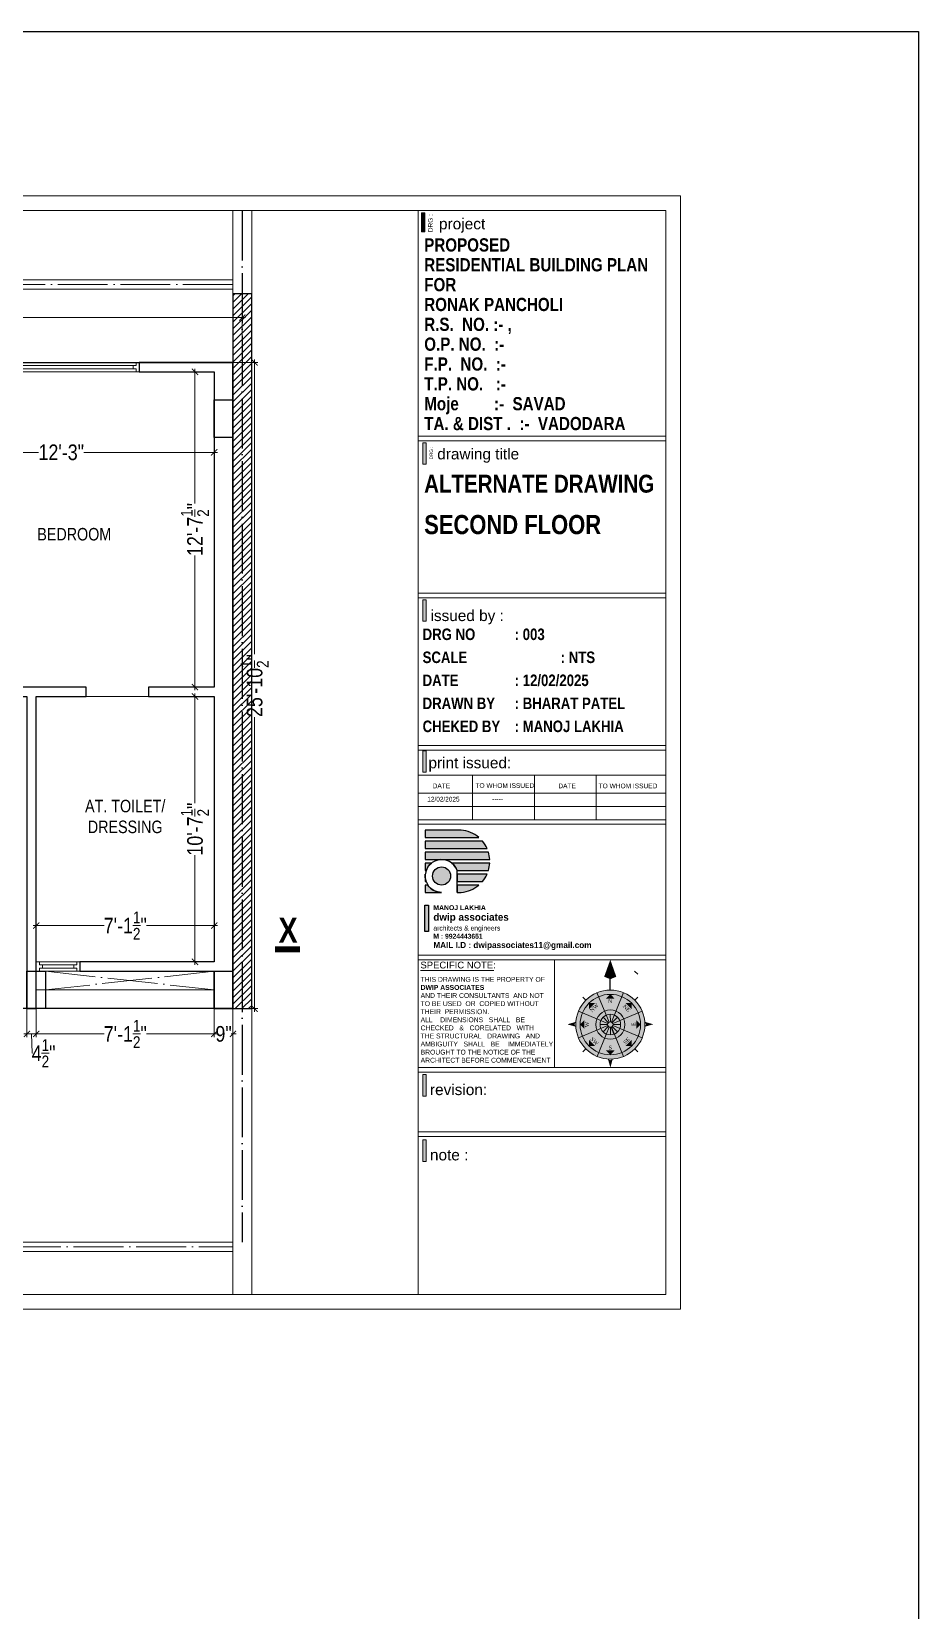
# Model space of a CAD drawing. Header units: millimetres. Extents: x 56222 to 120458, y -162468 to -121287.
# Drawn here: x 120032 to 120458, y -161524 to -160766 of the extents above; entities that cross this region are included whole.
import ezdxf
from ezdxf.enums import TextEntityAlignment as Align

# ---------------------------------------------------------------- set-up
doc = ezdxf.new("R2010")
doc.units = ezdxf.units.MM
doc.header["$MEASUREMENT"] = 0
doc.header["$PDMODE"] = 35
doc.linetypes.add('ACAD_ISO04W100', pattern=[30, 24, -3, 0, -3])
doc.layers.get('Defpoints').update_dxf_attribs({"color": 220})
for name, color, linetype, lineweight in [('COLUMN', 1, 'Continuous', 30), ('GROUND FLOOR', 7, 'Continuous', 9), ('GROUND FLOOR  ( HATCH )', 251, 'Continuous', 9), ('GROUND FLOOR ( DW_RAIL )', 7, 'Continuous', 9), ('plot boundary', 26, 'Continuous', 30), ('SECOND FLOOR', 7, 'Continuous', 9), ('SECOND FLOOR  ( PLINE )', 251, 'Continuous', 30), ('SECOND FLOOR ( DIM )', 7, 'Continuous', 9), ('SECOND FLOOR ( DW_RAIL )', 7, 'Continuous', 9), ('SECOND FLOOR ( PLine )', 7, 'Continuous', 30), ('SECOND FLOOR ( TEXT )', 7, 'Continuous', 9), ('SECTION', 7, 'Continuous', 9), ('STAIRCASE', 45, 'Continuous', 25), ('X_PLOT', 1, 'Continuous', 9), ('X_SHEET', 7, 'Continuous', 9)]:
    doc.layers.add(name, color=color, linetype=linetype, lineweight=lineweight)
doc.styles.add("AR_0'-0", font='arial.ttf')
doc.styles.add('AR_6', font='arial.ttf', dxfattribs={"height": 6})
doc.styles.add("Cn_BT_0'-0", font='swissc.ttf')
doc.styles.add('Cn_BT_7½', font='swissc.ttf', dxfattribs={"height": 7.5})
doc.styles.add('DUTCH801', font='dutcheb.ttf', dxfattribs={"height": 6.5})
doc.styles.add('KATHA', font='swissc.ttf')
doc.styles.get("Standard").update_dxf_attribs({"font": 'arial.ttf', "height": 6})
doc.dimstyles.new('Cn_BT_7½', dxfattribs={"dimtxt": 9, "dimasz": 3, "dimexe": 1.5, "dimexo": 0, "dimgap": 0.09, "dimtad": 0, "dimdec": 3, "dimzin": 3, "dimdsep": 46, "dimlunit": 4, "dimtxsty": 'Cn_BT_7½', "dimblk": 'ARCHTICK', "dimcen": 0.09, "dimdle": 1.5, "dimclrd": 251, "dimclre": 251, "dimclrt": 14, "dimadec": 0, "dimazin": 0, "dimtfac": 0.75, "dimtdec": 3, "dimtofl": 0, "dimtmove": 0, "dimatfit": 3, "dimfxl": 0, "dimtolj": 1, "dimtzin": 0, "dimlwd": 15, "dimlwe": 15, "dimarcsym": 0})

# ---------------------------------------------------------------- blocks, each defined once
blk = doc.blocks.new('_ArchTick')
at = {"color": 0, "linetype": 'ByBlock', "const_width": 0.15}
blk.add_lwpolyline([(-0.5, -0.5), (0.5, 0.5)], dxfattribs=at)
blk = doc.blocks.new('*D497')
at = {"layer": 'Defpoints', "color": 0, "transparency": 16777216}
for p in [(120119.99, -161195.36), (120034.49, -161203.41), (120119.99, -161203.41)]:
    blk.add_point(p, dxfattribs=at)
at = {"layer": 'SECOND FLOOR ( DIM )', "color": 251, "lineweight": 15, "transparency": 16777216}
for p, q in [((120032.99, -161195.36), (120067.04, -161195.36)), ((120034.49, -161203.41), (120034.49, -161193.86)), ((120121.49, -161195.36), (120087.44, -161195.36)), ((120119.99, -161203.41), (120119.99, -161193.86))]:
    blk.add_line(p, q, dxfattribs=at)
at = {"layer": 'SECOND FLOOR ( DIM )', "color": 251, "lineweight": 15, "transparency": 16777216, "xscale": 3, "yscale": 3, "zscale": 3, "rotation": 180}
blk.add_blockref('_ArchTick', (120034.49, -161195.36), dxfattribs=at)
at = {"layer": 'SECOND FLOOR ( DIM )', "color": 251, "lineweight": 15, "transparency": 16777216, "xscale": 3, "yscale": 3, "zscale": 3}
blk.add_blockref('_ArchTick', (120119.99, -161195.36), dxfattribs=at)
at = {"layer": 'SECOND FLOOR ( DIM )', "color": 14, "transparency": 16777216, "insert": (120077.24, -161195.36), "char_height": 7.5, "attachment_point": 5, "style": 'Cn_BT_7½'}
blk.add_mtext('\\A1;7\'-1{\\H0.75x;\\S1/2;}"', dxfattribs=at)
blk = doc.blocks.new('*D498')
at = {"layer": 'Defpoints', "color": 0, "transparency": 16777216}
for p in [(120128.99, -160924.75), (120124.49, -161235.25), (120139.38, -161235.25)]:
    blk.add_point(p, dxfattribs=at)
at = {"layer": 'SECOND FLOOR ( DIM )', "color": 251, "lineweight": 15, "transparency": 16777216}
for p, q in [((120128.99, -160924.75), (120140.88, -160924.75)), ((120139.38, -160923.25), (120139.38, -161064.85)), ((120139.38, -161236.75), (120139.38, -161095.16)), ((120124.49, -161235.25), (120140.88, -161235.25))]:
    blk.add_line(p, q, dxfattribs=at)
at = {"layer": 'SECOND FLOOR ( DIM )', "color": 251, "lineweight": 15, "transparency": 16777216, "xscale": 3, "yscale": 3, "zscale": 3}
for p, rotation in [((120139.38, -160924.75), 90), ((120139.38, -161235.25), 270)]:
    blk.add_blockref('_ArchTick', p, dxfattribs=dict(at, rotation=rotation))
at = {"layer": 'SECOND FLOOR ( DIM )', "color": 14, "transparency": 16777216, "insert": (120139.38, -161080), "char_height": 7.5, "attachment_point": 5, "rotation": 90, "style": 'Cn_BT_7½'}
blk.add_mtext('\\A1;25\'-10{\\H0.75x;\\S1/2;}"', dxfattribs=at)
blk = doc.blocks.new('*D499')
at = {"layer": 'Defpoints', "color": 0, "transparency": 16777216}
for p in [(120119.99, -161085.25), (120110.74, -161212.75), (120119.99, -161212.75)]:
    blk.add_point(p, dxfattribs=at)
at = {"layer": 'SECOND FLOOR ( DIM )', "color": 251, "lineweight": 15, "transparency": 16777216}
for p, q in [((120119.99, -161085.25), (120109.24, -161085.25)), ((120110.74, -161083.75), (120110.74, -161136.47)), ((120110.74, -161214.25), (120110.74, -161161.54)), ((120119.99, -161212.75), (120109.24, -161212.75))]:
    blk.add_line(p, q, dxfattribs=at)
at = {"layer": 'SECOND FLOOR ( DIM )', "color": 251, "lineweight": 15, "transparency": 16777216, "xscale": 3, "yscale": 3, "zscale": 3}
for p, rotation in [((120110.74, -161085.25), 90), ((120110.74, -161212.75), 270)]:
    blk.add_blockref('_ArchTick', p, dxfattribs=dict(at, rotation=rotation))
at = {"layer": 'SECOND FLOOR ( DIM )', "color": 14, "transparency": 16777216, "insert": (120110.74, -161149), "char_height": 7.5, "attachment_point": 5, "rotation": 90, "style": 'Cn_BT_7½'}
blk.add_mtext('\\A1;10\'-7{\\H0.75x;\\S1/2;}"', dxfattribs=at)
blk = doc.blocks.new('*D500')
at = {"layer": 'Defpoints', "color": 0, "transparency": 16777216}
for p in [(120119.99, -160929.25), (120110.74, -161080.75), (120119.99, -161080.75)]:
    blk.add_point(p, dxfattribs=at)
at = {"layer": 'SECOND FLOOR ( DIM )', "color": 251, "lineweight": 15, "transparency": 16777216}
for p, q in [((120119.99, -160929.25), (120109.24, -160929.25)), ((120110.74, -160927.75), (120110.74, -160992.47)), ((120110.74, -161082.25), (120110.74, -161017.54)), ((120119.99, -161080.75), (120109.24, -161080.75))]:
    blk.add_line(p, q, dxfattribs=at)
at = {"layer": 'SECOND FLOOR ( DIM )', "color": 251, "lineweight": 15, "transparency": 16777216, "xscale": 3, "yscale": 3, "zscale": 3}
for p, rotation in [((120110.74, -160929.25), 90), ((120110.74, -161080.75), 270)]:
    blk.add_blockref('_ArchTick', p, dxfattribs=dict(at, rotation=rotation))
at = {"layer": 'SECOND FLOOR ( DIM )', "color": 14, "transparency": 16777216, "insert": (120110.74, -161005), "char_height": 7.5, "attachment_point": 5, "rotation": 90, "style": 'Cn_BT_7½'}
blk.add_mtext('\\A1;12\'-7{\\H0.75x;\\S1/2;}"', dxfattribs=at)
blk = doc.blocks.new('*D501')
at = {"layer": 'Defpoints', "color": 0, "transparency": 16777216}
for p in [(119972.99, -160957.75), (120119.99, -160957.75), (120119.99, -160967.95)]:
    blk.add_point(p, dxfattribs=at)
at = {"layer": 'SECOND FLOOR ( DIM )', "color": 251, "lineweight": 15, "transparency": 16777216}
for p, q in [((119972.99, -160957.75), (119972.99, -160969.45)), ((120119.99, -160957.75), (120119.99, -160969.45)), ((119971.49, -160967.95), (120035.63, -160967.95)), ((120121.49, -160967.95), (120057.35, -160967.95))]:
    blk.add_line(p, q, dxfattribs=at)
at = {"layer": 'SECOND FLOOR ( DIM )', "color": 251, "lineweight": 15, "transparency": 16777216, "xscale": 3, "yscale": 3, "zscale": 3, "rotation": 180}
blk.add_blockref('_ArchTick', (119972.99, -160967.95), dxfattribs=at)
at = {"layer": 'SECOND FLOOR ( DIM )', "color": 251, "lineweight": 15, "transparency": 16777216, "xscale": 3, "yscale": 3, "zscale": 3}
blk.add_blockref('_ArchTick', (120119.99, -160967.95), dxfattribs=at)
at = {"layer": 'SECOND FLOOR ( DIM )', "color": 14, "transparency": 16777216, "insert": (120046.49, -160967.95), "char_height": 7.5, "attachment_point": 5, "style": 'Cn_BT_7½'}
blk.add_mtext('\\A1;12\'-3"', dxfattribs=at)
blk = doc.blocks.new('*D503')
at = {"layer": 'Defpoints', "color": 0, "transparency": 16777216}
for p in [(119728.49, -160903.19), (119728.49, -160924.75), (120133.49, -160924.75)]:
    blk.add_point(p, dxfattribs=at)
at = {"layer": 'SECOND FLOOR ( DIM )', "color": 251, "lineweight": 15, "transparency": 16777216}
for p, q in [((119726.99, -160903.19), (119915.45, -160903.19)), ((119728.49, -160924.75), (119728.49, -160901.69)), ((120134.99, -160903.19), (119937.52, -160903.19)), ((120133.49, -160924.75), (120133.49, -160901.69))]:
    blk.add_line(p, q, dxfattribs=at)
at = {"layer": 'SECOND FLOOR ( DIM )', "color": 251, "lineweight": 15, "transparency": 16777216, "xscale": 3, "yscale": 3, "zscale": 3, "rotation": 180}
blk.add_blockref('_ArchTick', (119728.49, -160903.19), dxfattribs=at)
at = {"layer": 'SECOND FLOOR ( DIM )', "color": 251, "lineweight": 15, "transparency": 16777216, "xscale": 3, "yscale": 3, "zscale": 3}
blk.add_blockref('_ArchTick', (120133.49, -160903.19), dxfattribs=at)
at = {"layer": 'SECOND FLOOR ( DIM )', "color": 14, "transparency": 16777216, "insert": (119926.49, -160903.19), "char_height": 7.5, "attachment_point": 5, "style": 'Cn_BT_7½'}
blk.add_mtext('\\A1;33\'-9"', dxfattribs=at)
blk = doc.blocks.new('NORTH')
h = blk.add_hatch(color=9)
h.set_gradient(color1=(201, 201, 201), color2=(237, 237, 237), one_color=1, tint=0.93, name='SPHERICAL')
edge = h.paths.add_edge_path()
edge.add_arc((329168.4, -156620.1), 24.1, 0, 360)
at = {"layer": 'X_SHEET'}
for color, points in [(224, [(329168.4, -156574.8), (329168.4, -156588.4), (329164.1, -156586.7)]), (230, [(329172.6, -156586.7), (329168.4, -156588.4), (329168.4, -156574.8)]), (47, [(329153.4, -156609.4), (329153.4, -156605.1), (329157.7, -156605.1)]), (47, [(329165.3, -156602), (329168.4, -156598.9), (329171.4, -156602)]), (47, [(329179, -156605.1), (329183.3, -156605.1), (329183.3, -156609.4)]), (224, [(329143.4, -156619.9), (329144.3, -156618.2), (329138.4, -156619.9)]), (230, [(329144.3, -156621.6), (329143.4, -156619.9), (329138.4, -156619.9)]), (47, [(329147.2, -156620), (329150.3, -156617), (329150.3, -156623.1)]), (47, [(329186.5, -156623.1), (329186.5, -156617), (329189.5, -156620.1)]), (224, [(329193.3, -156619.9), (329192.5, -156618.2), (329198.4, -156619.9)]), (230, [(329192.5, -156621.6), (329193.3, -156619.9), (329198.4, -156619.9)]), (47, [(329153.4, -156635), (329153.4, -156630.7), (329157.7, -156635)]), (47, [(329171.4, -156638.2), (329165.3, -156638.1), (329168.3, -156641.2)]), (47, [(329179, -156635), (329183.3, -156630.7), (329183.3, -156635)]), (230, [(329166.7, -156644.1), (329168.4, -156645), (329168.4, -156650.1)]), (224, [(329168.4, -156645), (329170.1, -156644.1), (329168.4, -156650.1)])]:
    blk.add_hatch(color=color, dxfattribs=at).paths.add_polyline_path(points)
at = {"color": 254, "lineweight": 5}
for p, q in [((329185.4, -156582.8), (329187.6, -156585)), ((329167, -156618.7), (329163.3, -156615)), ((329168.4, -156618.2), (329168.4, -156612.9)), ((329169.7, -156618.7), (329173.4, -156615)), ((329166.5, -156620.1), (329161.2, -156620.1)), ((329167, -156621.4), (329163.3, -156625.1)), ((329168.4, -156621.9), (329168.4, -156627.2)), ((329169.7, -156621.4), (329173.4, -156625.1)), ((329170.2, -156620.1), (329175.5, -156620.1))]:
    blk.add_line(p, q, dxfattribs=at)
at = {"color": 250, "lineweight": 9}
for p, q in [((329151.3, -156603), (329149.2, -156600.9)), ((329167.6, -156618.3), (329159.1, -156597.8)), ((329169.1, -156618.3), (329177.6, -156597.8)), ((329185.4, -156603), (329187.6, -156600.9)), ((329146.1, -156610.8), (329166.6, -156619.3)), ((329170.1, -156619.3), (329190.7, -156610.8)), ((329146.1, -156629.3), (329166.6, -156620.8)), ((329159.1, -156642.4), (329167.6, -156621.8)), ((329177.6, -156642.4), (329169.1, -156621.8)), ((329170.1, -156620.8), (329190.7, -156629.3)), ((329151.3, -156637.1), (329149.2, -156639.2)), ((329185.4, -156637.1), (329187.6, -156639.2))]:
    blk.add_line(p, q, dxfattribs=at)
at = {"color": 1}
blk.add_line((329171.1, -156626.7), (329169.1, -156621.8), dxfattribs=at)
at = {"lineweight": 9}
for radius in [24.1, 21.1, 10.2, 7.18, 1.88]:
    blk.add_circle((329168.4, -156620.1), radius, dxfattribs=at)
at = {"layer": 'X_SHEET', "color": 29, "linetype": 'Continuous', "lineweight": 25}
blk.add_line((329168.4, -156595.9), (329168.4, -156588.4), dxfattribs=at)
at = {"layer": 'X_SHEET', "color": 26, "linetype": 'ByBlock', "lineweight": -2, "style": 'DUTCH801'}
for s, rotation, p in [('NW', 44.9141, (329156.2, -156607.4)), ('N', 359.9141, (329168.3, -156602.4)), ('S', 359.9141, (329168.4, -156634.9)), ('SE', 44.9141, (329178.9, -156630.5))]:
    blk.add_text(s, height=2.7, rotation=rotation, dxfattribs=at).set_placement(p, align=Align.TOP_CENTER)
for s, rotation, p in [('NE', 314.9141, (329178.9, -156609.6)), ('W', 89.9141, (329153.5, -156620)), ('E', 89.9141, (329186.1, -156619.8)), ('SW', 314.9141, (329156.3, -156632.7))]:
    blk.add_text(s, height=2.7, rotation=rotation, dxfattribs=at).set_placement(p, align=Align.CENTER)
blk = doc.blocks.new('logo')
at = {"layer": 'STAIRCASE', "linetype": 'Continuous', "ltscale": 15}
h = blk.add_hatch(color=0, dxfattribs=at)
edge = h.paths.add_edge_path()
edge.add_line((52190.2, -8438.8), (52131.5, -8438.8))
edge.add_line((52131.5, -8438.8), (52131.5, -8450.8))
edge.add_line((52131.5, -8450.8), (52219.1, -8450.8))
edge.add_arc((52186.1, -8489.7), 51, 49.5898, 85.3906)
edge = h.paths.add_edge_path()
edge.add_line((52225, -8456.8), (52131.5, -8456.8))
edge.add_line((52131.5, -8456.8), (52131.5, -8468.8))
edge.add_line((52131.5, -8468.8), (52232.6, -8468.8))
edge.add_arc((52186.1, -8489.7), 51, 24.196, 40.1809)
edge = h.paths.add_edge_path()
edge.add_line((52234.8, -8474.7), (52131.5, -8474.7))
edge.add_line((52131.5, -8474.7), (52131.5, -8486.7))
edge.add_line((52131.5, -8486.7), (52237, -8486.7))
edge.add_arc((52186.1, -8489.7), 51, 3.3421, 17.076)
edge = h.paths.add_edge_path()
edge.add_line((52237, -8492.6), (52174.8, -8492.6))
edge.add_arc((52158.3, -8513.7), 26.8, 19.8001, 51.8901, ccw=False)
edge.add_line((52183.5, -8504.6), (52234.8, -8504.6))
edge.add_arc((52186.1, -8489.7), 51, 342.9464, 356.6794)
edge = h.paths.add_edge_path()
edge.add_line((52232.6, -8510.5), (52183.5, -8510.5))
edge.add_line((52183.5, -8510.5), (52183.5, -8522.5))
edge.add_line((52183.5, -8522.5), (52225.1, -8522.5))
edge.add_arc((52186.1, -8489.7), 51, 319.8472, 335.8275)
edge = h.paths.add_edge_path()
edge.add_line((52219.2, -8528.5), (52183.5, -8528.5))
edge.add_line((52183.5, -8528.5), (52183.5, -8540.5))
edge.add_line((52183.5, -8540.5), (52190.4, -8540.5))
edge.add_arc((52186.1, -8489.7), 51, 274.8693, 310.4434)
edge = h.paths.add_edge_path()
edge.add_line((52136, -8528.5), (52131.5, -8528.5))
edge.add_line((52131.5, -8528.5), (52131.5, -8540.5))
edge.add_line((52131.5, -8540.5), (52158.3, -8540.5))
edge.add_arc((52158.3, -8513.7), 26.8, 213.4982, 270, ccw=False)
edge = h.paths.add_edge_path()
edge.add_line((52131.5, -8513.7), (52131.5, -8522.5))
edge.add_line((52131.5, -8522.5), (52133, -8522.5))
edge.add_arc((52158.3, -8513.7), 26.8, 180, 199.307, ccw=False)
edge = h.paths.add_edge_path()
edge.add_line((52131.7, -8510.5), (52131.5, -8510.5))
edge.add_line((52131.5, -8510.5), (52131.5, -8513.7))
edge.add_arc((52158.3, -8513.7), 26.8, 173.2545, 180, ccw=False)
edge = h.paths.add_edge_path()
edge.add_line((52141.8, -8492.6), (52131.5, -8492.6))
edge.add_line((52131.5, -8492.6), (52131.5, -8504.6))
edge.add_line((52131.5, -8504.6), (52133.1, -8504.6))
edge.add_arc((52158.3, -8513.7), 26.8, 128.1099, 160.1999, ccw=False)
edge = h.paths.add_edge_path()
edge.add_arc((52158.3, -8513.7), 14.8, 0, 360)
at = {"layer": 'STAIRCASE', "color": 0, "linetype": 'Continuous', "ltscale": 15}
blk.add_line((52183.5, -8540.5), (52183.5, -8504.6), dxfattribs=at)
for points in [[(52190.2, -8438.8), (52131.5, -8438.8), (52131.5, -8450.8), (52219.1, -8450.8, 0.157494)], [(52225, -8456.8), (52131.5, -8456.8), (52131.5, -8468.8), (52232.6, -8468.8, 0.06986)], [(52234.8, -8474.7), (52131.5, -8474.7), (52131.5, -8486.7), (52237, -8486.7, 0.059998)], [(52141.8, -8492.6), (52131.5, -8492.6), (52131.5, -8504.6), (52133.1, -8504.6, -0.140942)], [(52237, -8492.6), (52174.8, -8492.6, -0.140942), (52183.5, -8504.6), (52234.8, -8504.6, 0.059993)], [(52131.7, -8510.5), (52131.5, -8510.5), (52131.5, -8513.7, -0.029441)], [(52131.5, -8513.7), (52131.5, -8522.5), (52133, -8522.5, -0.084443)], [(52136, -8528.5), (52131.5, -8528.5), (52131.5, -8540.5), (52158.3, -8540.5, -0.251655)], [(52232.6, -8510.5), (52183.5, -8510.5), (52183.5, -8522.5), (52225.1, -8522.5, 0.069841)], [(52219.2, -8528.5), (52183.5, -8528.5), (52183.5, -8540.5), (52190.4, -8540.5, 0.15648)]]:
    blk.add_lwpolyline(points, format="xyb", close=True, dxfattribs=at)
blk.add_circle((52158.3, -8513.7), 14.8, dxfattribs=at)
blk.add_arc((52158.3, -8513.7), 26.8, 19.8001, 270, dxfattribs=at)
blk = doc.blocks.new('*D511')
at = {"layer": 'Defpoints', "color": 0, "transparency": 16777216}
for p in [(120029.99, -161235.25), (120034.49, -161235.25), (120034.49, -161247.43)]:
    blk.add_point(p, dxfattribs=at)
at = {"layer": 'SECOND FLOOR ( DIM )', "color": 251, "lineweight": 15, "transparency": 16777216}
for p, q in [((120029.99, -161235.25), (120029.99, -161248.93)), ((120034.49, -161235.25), (120034.49, -161248.93)), ((120028.49, -161247.43), (120035.99, -161247.43)), ((120032.24, -161247.43), (120032.47, -161256.71)), ((120032.47, -161256.71), (120032.65, -161256.71))]:
    blk.add_line(p, q, dxfattribs=at)
at = {"layer": 'SECOND FLOOR ( DIM )', "color": 251, "lineweight": 15, "transparency": 16777216, "xscale": 3, "yscale": 3, "zscale": 3, "rotation": 180}
blk.add_blockref('_ArchTick', (120029.99, -161247.43), dxfattribs=at)
at = {"layer": 'SECOND FLOOR ( DIM )', "color": 251, "lineweight": 15, "transparency": 16777216, "xscale": 3, "yscale": 3, "zscale": 3}
blk.add_blockref('_ArchTick', (120034.49, -161247.43), dxfattribs=at)
at = {"layer": 'SECOND FLOOR ( DIM )', "color": 14, "transparency": 16777216, "insert": (120038.01, -161256.71), "char_height": 7.5, "attachment_point": 5, "style": 'Cn_BT_7½'}
blk.add_mtext('\\A1;4{\\H0.75x;\\S1/2;}"', dxfattribs=at)
blk = doc.blocks.new('*D512')
at = {"layer": 'Defpoints', "color": 0, "transparency": 16777216}
for p in [(120034.49, -161235.25), (120119.99, -161235.25), (120119.99, -161247.43)]:
    blk.add_point(p, dxfattribs=at)
at = {"layer": 'SECOND FLOOR ( DIM )', "color": 251, "lineweight": 15, "transparency": 16777216}
for p, q in [((120034.49, -161235.25), (120034.49, -161248.93)), ((120119.99, -161235.25), (120119.99, -161248.93)), ((120032.99, -161247.43), (120067.04, -161247.43)), ((120121.49, -161247.43), (120087.44, -161247.43))]:
    blk.add_line(p, q, dxfattribs=at)
at = {"layer": 'SECOND FLOOR ( DIM )', "color": 251, "lineweight": 15, "transparency": 16777216, "xscale": 3, "yscale": 3, "zscale": 3, "rotation": 180}
blk.add_blockref('_ArchTick', (120034.49, -161247.43), dxfattribs=at)
at = {"layer": 'SECOND FLOOR ( DIM )', "color": 251, "lineweight": 15, "transparency": 16777216, "xscale": 3, "yscale": 3, "zscale": 3}
blk.add_blockref('_ArchTick', (120119.99, -161247.43), dxfattribs=at)
at = {"layer": 'SECOND FLOOR ( DIM )', "color": 14, "transparency": 16777216, "insert": (120077.24, -161247.43), "char_height": 7.5, "attachment_point": 5, "style": 'Cn_BT_7½'}
blk.add_mtext('\\A1;7\'-1{\\H0.75x;\\S1/2;}"', dxfattribs=at)
blk = doc.blocks.new('*D513')
at = {"layer": 'Defpoints', "color": 0, "transparency": 16777216}
for p in [(120119.99, -161235.25), (120128.99, -161235.25), (120128.99, -161247.43)]:
    blk.add_point(p, dxfattribs=at)
at = {"layer": 'SECOND FLOOR ( DIM )', "color": 251, "lineweight": 15, "transparency": 16777216}
for p, q in [((120119.99, -161235.25), (120119.99, -161248.93)), ((120128.99, -161235.25), (120128.99, -161248.93)), ((120118.49, -161247.43), (120120.83, -161247.43)), ((120130.49, -161247.43), (120128.14, -161247.43))]:
    blk.add_line(p, q, dxfattribs=at)
at = {"layer": 'SECOND FLOOR ( DIM )', "color": 251, "lineweight": 15, "transparency": 16777216, "xscale": 3, "yscale": 3, "zscale": 3, "rotation": 180}
blk.add_blockref('_ArchTick', (120119.99, -161247.43), dxfattribs=at)
at = {"layer": 'SECOND FLOOR ( DIM )', "color": 251, "lineweight": 15, "transparency": 16777216, "xscale": 3, "yscale": 3, "zscale": 3}
blk.add_blockref('_ArchTick', (120128.99, -161247.43), dxfattribs=at)
at = {"layer": 'SECOND FLOOR ( DIM )', "color": 14, "transparency": 16777216, "insert": (120124.49, -161247.43), "char_height": 7.5, "attachment_point": 5, "style": 'Cn_BT_7½'}
blk.add_mtext('\\A1;9"', dxfattribs=at)

msp = doc.modelspace()

# ---------------------------------------------------------------- hatches: boundary and pattern name
at = {"layer": 'GROUND FLOOR  ( HATCH )'}
h = msp.add_hatch(dxfattribs=at)
h.set_pattern_fill('ANSI31', color=6, scale=18, style=0)
h.set_pattern_definition([(45, (3597.3031, 1383.9215), (-1.590990258, 1.590990258), [])])
h.paths.add_polyline_path([(120137.98907, -160891.7529), (120128.98909, -160891.7529), (120128.98909, -161235.25291), (120137.98907, -161235.25291)])
at = {"layer": 'STAIRCASE', "linetype": 'Continuous', "ltscale": 15}
msp.add_hatch(color=251, dxfattribs=at).paths.add_polyline_path([(120221.22907, -161185.55415), (120222.94992, -161185.55415), (120222.94992, -161198.13939), (120221.22907, -161198.13939)])
at = {"layer": 'X_SHEET', "ltscale": 0.25}
h = msp.add_hatch(color=0, dxfattribs=at)
h.dxf.hatch_style = 1
h.paths.add_polyline_path([(120221.85693, -160963.38075), (120220.25487, -160963.38075), (120220.25487, -160973.68496), (120221.85693, -160973.68496)])
h = msp.add_hatch(color=0, dxfattribs=at)
h.dxf.hatch_style = 1
h.paths.add_polyline_path([(120221.85702, -161038.8193), (120220.25496, -161038.8193), (120220.25496, -161049.12351), (120221.85702, -161049.12351)])
h = msp.add_hatch(color=0, dxfattribs=at)
h.dxf.hatch_style = 1
h.paths.add_polyline_path([(120221.85359, -161111.29222), (120220.25153, -161111.29222), (120220.25153, -161121.59643), (120221.85359, -161121.59643)])
h = msp.add_hatch(color=0, dxfattribs=at)
h.dxf.hatch_style = 1
h.paths.add_polyline_path([(120221.85697, -161266.98277), (120220.25491, -161266.98277), (120220.25491, -161277.28698), (120221.85697, -161277.28698)])
h = msp.add_hatch(color=0, dxfattribs=at)
h.dxf.hatch_style = 1
h.paths.add_polyline_path([(120221.85688, -161298.35571), (120220.25482, -161298.35571), (120220.25482, -161308.65992), (120221.85688, -161308.65992)])

# ---------------------------------------------------------------- linework, layer by layer
at = {"layer": 'COLUMN'}
for points in [[(120119.98909, -160942.7529), (120128.98909, -160942.7529), (120128.98909, -160960.7529), (120119.98909, -160960.7529)], [(120029.98909, -161217.2529), (120038.98909, -161217.2529), (120038.98909, -161235.2529), (120029.98909, -161235.2529)], [(120119.98909, -161217.2529), (120128.98909, -161217.2529), (120128.98909, -161235.2529), (120119.98909, -161235.2529)]]:
    msp.add_lwpolyline(points, close=True, dxfattribs=at)
at = {"layer": 'Defpoints', "color": 6, "lineweight": 30}
msp.add_lwpolyline([(119728.48909, -160924.7529), (120128.98909, -160924.75288), (120128.9891, -161235.2529), (119728.48909, -161235.2529)], close=True, dxfattribs=at)
at = {"layer": 'GROUND FLOOR'}
for p, q in [((120128.98907, -160851.70404), (120128.98907, -161372.63685)), ((120128.98909, -160851.70404), (120128.98909, -160948.7529)), ((120137.98909, -160851.70404), (120137.98909, -161372.63685)), ((119628.73909, -160885.0029), (120128.98907, -160885.0029)), ((119633.23909, -160889.5029), (120128.98907, -160889.5029)), ((120055.48909, -161212.7529), (120055.48909, -161217.2529)), ((119628.73909, -161352.0029), (120128.98909, -161352.0029)), ((119633.23909, -161347.5029), (120128.98909, -161347.5029))]:
    msp.add_line(p, q, dxfattribs=at)
at = {"layer": 'GROUND FLOOR', "color": 1, "linetype": 'ACAD_ISO04W100'}
msp.add_line((120133.48909, -160851.70404), (120133.48909, -161235.2529), dxfattribs=at)
msp.add_lwpolyline([(120128.98907, -160887.2529), (119630.98909, -160887.2529), (119630.98909, -161349.7529), (120128.98909, -161349.7529)], dxfattribs=at)
at = {"layer": 'GROUND FLOOR', "color": 6, "lineweight": 30}
msp.add_lwpolyline([(120137.98907, -160891.7529), (120128.98909, -160891.7529), (120128.98909, -161235.25291), (120137.98907, -161235.25291)], close=True, dxfattribs=at)
at = {"layer": 'GROUND FLOOR ( DW_RAIL )'}
msp.add_lwpolyline([(120055.48909, -161212.7529), (120053.98909, -161212.7529), (120053.98909, -161214.2529), (120052.48909, -161214.2529), (120052.48909, -161215.7529), (120037.48909, -161215.7529), (120037.48909, -161214.2529), (120035.98909, -161214.2529), (120035.98909, -161212.7529), (120034.48909, -161212.7529), (120034.48909, -161217.2529), (120035.98909, -161217.2529), (120035.98909, -161215.7529), (120037.48909, -161215.7529), (120037.48909, -161214.2529), (120052.48909, -161214.2529), (120052.48909, -161215.7529), (120053.98909, -161215.7529), (120053.98909, -161217.2529), (120055.48909, -161217.2529), (120055.48909, -161212.7529), (120034.48909, -161212.7529), (120034.48909, -161217.2529), (120055.48909, -161217.2529)], close=True, dxfattribs=at)
at = {"layer": 'plot boundary', "color": 251, "ltscale": 0.25}
msp.add_lwpolyline([(120221.22907, -161185.55415), (120222.94992, -161185.55415), (120222.94992, -161198.13939), (120221.22907, -161198.13939)], close=True, dxfattribs=at)
at = {"layer": 'SECOND FLOOR'}
for p, q in [((119728.48909, -160924.7529), (120128.98909, -160924.7529)), ((120083.98909, -160924.7529), (120083.98909, -160929.2529)), ((119972.98909, -160929.2529), (120119.98909, -160929.2529)), ((120119.98909, -160929.2529), (120119.98909, -161080.7529)), ((120014.98909, -161080.7529), (120058.48909, -161080.7529)), ((120034.48909, -161085.2529), (120034.48909, -161235.2529)), ((120034.48909, -161085.2529), (120119.98909, -161085.2529)), ((120058.48909, -161080.7529), (120058.48909, -161085.2529)), ((120088.48909, -161080.7529), (120119.98909, -161080.7529)), ((120088.48909, -161080.7529), (120088.48909, -161085.2529)), ((120119.98909, -161085.2529), (120119.98909, -161212.7529)), ((120034.48909, -161212.7529), (120119.98909, -161212.7529)), ((120034.48909, -161217.2529), (120119.98909, -161217.2529)), ((120119.98909, -161217.2529), (120119.98909, -161235.2529)), ((120119.98909, -161226.2529), (120034.48909, -161226.2529)), ((120128.98909, -161235.2529), (119728.48909, -161235.2529))]:
    msp.add_line(p, q, dxfattribs=at)
at = {"layer": 'SECOND FLOOR', "color": 1, "linetype": 'ACAD_ISO04W100'}
for p, q in [((120038.98909, -161217.2529), (120119.98909, -161226.2529)), ((120119.98909, -161217.2529), (120038.98909, -161226.2529))]:
    msp.add_line(p, q, dxfattribs=at)
at = {"layer": 'SECOND FLOOR  ( PLINE )'}
msp.add_lwpolyline([(120128.98909, -160924.7529), (120083.98909, -160924.7529), (120083.98909, -160929.2529), (120119.98909, -160929.2529), (120119.98909, -161080.7529), (120088.48909, -161080.7529), (120088.48909, -161085.2529), (120119.98909, -161085.2529), (120119.98909, -161212.7529), (120055.48909, -161212.7529), (120055.48909, -161217.2529), (120119.98909, -161217.2529), (120119.98909, -161235.2529), (120128.98909, -161235.2529)], close=True, dxfattribs=at)
at = {"layer": 'SECOND FLOOR ( DW_RAIL )'}
msp.add_lwpolyline([(120083.98909, -160924.7529), (120082.48909, -160924.7529), (120082.48909, -160926.2529), (120080.98909, -160926.2529), (120080.98909, -160927.7529), (120026.98909, -160927.7529), (120026.98909, -160926.2529), (120025.48909, -160926.2529), (120025.48909, -160924.7529), (120023.98909, -160924.7529), (120023.98909, -160929.2529), (120025.48909, -160929.2529), (120025.48909, -160927.7529), (120026.98909, -160927.7529), (120026.98909, -160926.2529), (120080.98909, -160926.2529), (120080.98909, -160927.7529), (120082.48909, -160927.7529), (120082.48909, -160929.2529), (120083.98909, -160929.2529), (120083.98909, -160924.7529), (120023.98909, -160924.7529), (120023.98909, -160929.2529), (120083.98909, -160929.2529)], close=True, dxfattribs=at)
at = {"layer": 'SECOND FLOOR ( PLine )'}
msp.add_lwpolyline([(120034.48909, -161085.2529), (120058.48909, -161085.2529), (120058.48909, -161080.7529), (120014.98909, -161080.7529), (120014.98909, -161085.2529), (120029.98909, -161085.2529), (120029.98909, -161235.2529), (120034.48909, -161235.2529)], close=True, dxfattribs=at)
at = {"layer": 'SECTION', "color": 5}
msp.add_lwpolyline([(119700.05865, -161205.2529, 12, 12, 0), (119700.05865, -161208.2529, 0, 0, 0), (120155.18785, -161208.2529, 12, 12, 0), (120155.18785, -161205.2529, 12, 12, 0)], format="xyseb", dxfattribs=at)
at = {"layer": 'X_PLOT', "linetype": 'ACAD_ISO04W100', "lineweight": 30}
msp.add_line((120133.48908, -160851.70404), (120133.48908, -161347.5029), dxfattribs=at)
at = {"layer": 'X_SHEET', "color": 0, "linetype": 'Continuous', "lineweight": 9}
for p, q in [((120217.90813, -161123.1149), (120337.04735, -161123.1149)), ((120244.04408, -161123.1149), (120244.04408, -161144.47978)), ((120273.82035, -161123.1149), (120273.82035, -161144.47978)), ((120303.58589, -161123.1149), (120303.58589, -161144.47978)), ((120337.04735, -161131.7692), (120217.90878, -161131.7692)), ((120337.04735, -161138.12449), (120217.90946, -161138.12449))]:
    msp.add_line(p, q, dxfattribs=at)
at = {"layer": 'X_SHEET', "linetype": 'Continuous'}
msp.add_line((120219.08787, -161216.93209), (120254.40458, -161216.93209), dxfattribs=at)
at = {"layer": 'X_SHEET', "color": 5, "lineweight": 30}
msp.add_lwpolyline([(117380.49656, -160765.72058), (120458.34748, -160765.72058), (120458.34748, -162467.85625), (117380.49656, -162467.85625)], close=True, dxfattribs=at)
at = {"layer": 'X_SHEET'}
for points in [[(120344.05073, -161379.63685), (119576.90236, -161379.63685), (119576.90236, -160844.70404), (120344.05073, -160844.70404)], [(120337.05073, -161372.63685), (119583.90236, -161372.63685), (119583.90236, -160851.70404), (120337.05073, -160851.70404)], [(120217.91013, -160960.18176), (120337.0507, -160960.18176), (120337.05074, -160851.70404), (120217.91013, -160851.70404)], [(120217.91013, -160851.70404), (120337.0507, -160851.70404), (120337.05081, -161372.63685), (120217.91025, -161372.63685)], [(120337.05074, -160962.38931), (120217.91013, -160962.38931), (120217.91013, -161035.63864), (120337.05074, -161035.63864)], [(120217.91013, -161037.8462), (120337.05074, -161037.8462), (120337.05074, -161108.8217), (120217.91013, -161108.8217)], [(120217.91013, -161144.47978), (120337.04735, -161144.47978), (120337.04735, -161111.02925), (120217.91013, -161111.02925)], [(120217.91013, -161146.68733), (120337.05074, -161146.68733), (120337.05074, -161209.55576), (120217.91013, -161209.55576)], [(120283.5511, -161263.54076), (120217.91013, -161263.54076), (120217.91013, -161211.76332), (120283.5511, -161211.76332)], [(120217.91013, -161263.54076), (120337.05074, -161263.54076), (120337.05074, -161211.76332), (120217.91013, -161211.76332)], [(120217.91013, -161265.74831), (120337.05074, -161265.74831), (120337.05074, -161294.42173), (120217.91013, -161294.42173)], [(120337.05065, -161296.62928), (120217.91013, -161296.62928), (120217.91032, -161372.63685), (120337.05088, -161372.63685)]]:
    msp.add_lwpolyline(points, close=True, dxfattribs=at)
at = {"layer": 'X_SHEET', "color": 0, "ltscale": 0.25}
for points in [[(120219.56328, -160852.76164), (120221.19926, -160852.76164), (120221.19926, -160861.97049), (120219.56328, -160861.97049)], [(120220.25487, -160963.38075), (120221.85693, -160963.38075), (120221.85693, -160973.68496), (120220.25487, -160973.68496)], [(120220.25496, -161038.8193), (120221.85702, -161038.8193), (120221.85702, -161049.12351), (120220.25496, -161049.12351)], [(120220.25153, -161111.29222), (120221.85359, -161111.29222), (120221.85359, -161121.59643), (120220.25153, -161121.59643)], [(120220.25491, -161266.98277), (120221.85697, -161266.98277), (120221.85697, -161277.28698), (120220.25491, -161277.28698)], [(120220.25482, -161298.35571), (120221.85688, -161298.35571), (120221.85688, -161308.65992), (120220.25482, -161308.65992)]]:
    msp.add_lwpolyline(points, close=True, dxfattribs=at)
msp.add_solid([(120221.19926, -160861.97049), (120219.56328, -160861.97049), (120221.19926, -160852.76164), (120219.56328, -160852.76164)], dxfattribs=at)

# ---------------------------------------------------------------- block references
at = {"xscale": 0.6882641349497078, "yscale": 0.6882641350166523, "zscale": 0.688264134997509, "rotation": 0.02728220589949871}
msp.add_blockref('NORTH', (-106295.78696, -53554.81542), dxfattribs=at)
at = {"layer": 'STAIRCASE', "color": 251, "linetype": 'Continuous', "xscale": 0.2942633925449627, "yscale": 0.2942633926140843, "zscale": 0.2942633925740976}
msp.add_blockref('logo', (104880.95384, -158666.25459), dxfattribs=at)

# ---------------------------------------------------------------- texts
at = {"layer": 'plot boundary', "color": 251, "ltscale": 0.25, "insert": (120225.28834, -161185.55415), "char_height": 3.5311607, "attachment_point": 1}
msp.add_mtext('{\\fArial|b1|i0|c0|p34;\\H0.6667x;MANOJ LAKHIA\\fBankGothic Lt BT|b1|i0|c0|p34;\\P\\fBankGothic Md BT|b1|i0|c0|p34;\\H1.5x;dwip associates\\P\\fBankGothic Lt BT|b0|i0|c0|p34;\\H0.6667x;architects & engineers\\P\\fStylus BT|b1|i0|c0|p34;\\H0.9999x;M : 9924443651\\P\\H1.25x;MAIL I.D : dwipassociates11@gmail.com}', dxfattribs=at)
at = {"layer": 'SECOND FLOOR ( TEXT )', "char_height": 6, "attachment_point": 5, "style": 'KATHA'}
for s, insert in [('BEDROOM', (120052.75145, -161007.30636)), ('AT. TOILET/\\PDRESSING', (120077.22636, -161142.94722))]:
    msp.add_mtext(s, dxfattribs=dict(at, insert=insert))
at = {"layer": 'SECTION', "color": 5, "insert": (120150.9115, -161203.61424), "char_height": 12, "attachment_point": 7, "line_spacing_factor": 1.157143, "style": "Cn_BT_0'-0"}
msp.add_mtext('{\\fSwis721 Cn BT|b1|i0|c0|p34;X}', dxfattribs=at)
at = {"layer": 'X_SHEET', "color": 0, "ltscale": 0.25, "insert": (120222.78505, -160862.0804), "char_height": 2.211991, "width": 9.483907, "attachment_point": 1, "rotation": 90, "style": "AR_0'-0"}
msp.add_mtext('DRG :', dxfattribs=at)
at = {"layer": 'X_SHEET', "color": 0, "ltscale": 0.25, "attachment_point": 1}
for s, insert, char_height, style in [('{\\fSwis721 Ex BT|b0|i0|c0|p34;project}', (120227.9702, -160855.44443), 5.308778, 'AR_6'), ('{\\fSwis721 Cn BT|b1|i0|c0|p34;SECOND FLOOR}', (120220.87369, -160998.02035), 9.2144453, 'KATHA')]:
    msp.add_mtext(s, dxfattribs=dict(at, insert=insert, char_height=char_height, style=style))
at = {"layer": 'X_SHEET', "color": 0, "linetype": 'Continuous', "attachment_point": 1, "style": "Cn_BT_0'-0"}
for s, insert, char_height, line_spacing_factor in [('{\\fSwis721 Cn BT|b1|i0|c0|p34;PROPOSED\\PRESIDENTIAL BUILDING PLAN\\PFOR\\P\\C5;RONAK PANCHOLI  \\C1; \\C29;\\P\\C0;R.S.  NO. :- , \\PO.P. NO.  :-      \\PF.P.  NO.  :-          \\PT.P. NO.   :-  \\PMoje ^I    :-  SAVAD\\PTA. & DIST .  :-  VADODARA}', (120220.90297, -160865.06405), 6.3574351, 0.9), ('\\A1;{\\fSwis721 Cn BT|b1|i0|c0|p34;DRG NO ^I: 003\\PSCALE ^I^I: NTS\\PDATE ^I^I: 12/02/2025\\P\\A0;DRAWN BY ^I: BHARAT PATEL\\PCHEKED BY ^I: MANOJ LAKHIA}', (120220.1244, -161052.59744), 5.5286672, 1.2)]:
    msp.add_mtext(s, dxfattribs=dict(at, insert=insert, char_height=char_height, line_spacing_factor=line_spacing_factor))
at = {"layer": 'X_SHEET', "color": 0, "ltscale": 0.25, "insert": (120223.46112, -160971.29665), "char_height": 1.584052, "attachment_point": 1, "rotation": 90}
msp.add_mtext('DRG :', dxfattribs=at)
at = {"layer": 'X_SHEET', "color": 0, "ltscale": 0.25, "char_height": 5.2801729, "attachment_point": 1}
for s, insert in [('{\\fSwis721 Ex BT|b0|i0|c0|p34;drawing title}', (120227.14989, -160966.03938)), ('issued by :', (120223.90983, -161043.726)), ('{\\fArial|b0|i0|c0|p34;print issued:}', (120222.93248, -161114.46001))]:
    msp.add_mtext(s, dxfattribs=dict(at, insert=insert))
at = {"layer": 'X_SHEET', "ltscale": 0.25, "insert": (120220.87369, -160978.68643), "char_height": 8.600149, "attachment_point": 1, "style": 'KATHA'}
msp.add_mtext('{\\fSwis721 Cn BT|b1|i0|c0|p34;ALTERNATE DRAWING}', dxfattribs=at)
at = {"layer": 'X_SHEET', "color": 0, "linetype": 'Continuous', "attachment_point": 1}
for s, insert, char_height in [('{\\fArial|b0|i0|c0|p34;DATE}', (120224.94508, -161127.10918), 2.2584194), ('{\\fArial|b0|i0|c0|p34;TO WHOM ISSUED}', (120245.51243, -161126.91484), 2.2584194), ('{\\fArial|b0|i0|c0|p34;DATE}', (120285.35271, -161127.10918), 2.2584194), ('{\\fArial|b0|i0|c0|p34;TO WHOM ISSUED}', (120304.70847, -161127.10918), 2.2584194), ('{\\fArial|b0|i0|c0|p34;-----}', (120253.53385, -161133.27013), 2.2584194), ('THIS DRAWING IS THE PROPERTY OF \\P{\\fArial|b1|i0|c0|p34;\\C59;DWIP ASSOCIATES\\C29; \\fArial|b0|i0|c0|p34;\\P}AND THEIR CONSULTANTS  AND NOT \\PTO BE USED  OR  COPIED WITHOUT \\PTHEIR  PERMISSION.\\PALL    DIMENSIONS   SHALL   BE   \\PCHECKED   &   CORELATED   WITH   \\PTHE STRUCTURAL   DRAWING   AND   \\PAMBIGUITY   SHALL   BE    IMMEDIATELY \\PBROUGHT TO THE NOTICE OF THE \\PARCHITECT BEFORE COMMENCEMENT', (120219.17732, -161220.03101), 2.3302966)]:
    msp.add_mtext(s, dxfattribs=dict(at, insert=insert, char_height=char_height))
at = {"layer": 'X_SHEET', "color": 0, "linetype": 'Continuous', "insert": (120222.37877, -161133.46446), "char_height": 2.258419, "attachment_point": 1, "style": 'KATHA'}
msp.add_mtext('12/02/2025', dxfattribs=at)
at = {"layer": 'X_SHEET', "linetype": 'Continuous', "insert": (120219.07227, -161212.68205), "char_height": 3.2621613, "attachment_point": 1}
msp.add_mtext('SPECIFIC NOTE:', dxfattribs=at)
at = {"layer": 'X_SHEET', "color": 29, "ltscale": 0.25, "char_height": 5.2801729, "attachment_point": 1}
for s, insert in [('{\\C0;revision:}', (120223.65841, -161271.53097)), ('{\\C0;note :}', (120223.65832, -161302.90392))]:
    msp.add_mtext(s, dxfattribs=dict(at, insert=insert))

# ---------------------------------------------------------------- dimensions: what is measured, and where the dimension line sits
at = {"layer": 'SECOND FLOOR ( DIM )'}
dim = msp.add_linear_dim(base=(119728.48909, -160903.19307), p1=(120133.48908, -160924.7529), p2=(119728.48909, -160924.7529), dimstyle='Cn_BT_7½', dxfattribs=at)
dim.commit()
dim.dimension.update_dxf_attribs({"geometry": '*D503', "text_midpoint": (119926.48909, -160903.19307), "dimtype": 160})
for base, p1, p2, picture, middle in [((120110.74459, -161080.7529), (120119.98909, -160929.2529), (120119.98909, -161080.7529), '*D500', (120110.74459, -161005.0029)), ((120110.74459, -161212.7529), (120119.98909, -161085.2529), (120119.98909, -161212.7529), '*D499', (120110.74459, -161149.0029))]:
    dim = msp.add_linear_dim(base=base, p1=p1, p2=p2, angle=90, dimstyle='Cn_BT_7½', dxfattribs=at)
    dim.commit()
    dim.dimension.update_dxf_attribs({"geometry": picture, "text_midpoint": middle})
dim = msp.add_linear_dim(base=(120139.37742, -161235.2529), p1=(120128.98909, -160924.7529), p2=(120124.48909, -161235.2529), angle=90, dimstyle='Cn_BT_7½', override={"dimtmove": 1}, dxfattribs=at)
dim.commit()
dim.dimension.update_dxf_attribs({"geometry": '*D498', "text_midpoint": (120139.37742, -161080.0029)})
for base, p1, p2, picture, middle in [((120119.98909, -160967.95369), (119972.98909, -160957.7529), (120119.98909, -160957.7529), '*D501', (120046.48909, -160967.95369)), ((120119.98909, -161195.35508), (120034.48909, -161203.41262), (120119.98909, -161203.41262), '*D497', (120077.23909, -161195.35508))]:
    dim = msp.add_linear_dim(base=base, p1=p1, p2=p2, dimstyle='Cn_BT_7½', dxfattribs=at)
    dim.commit()
    dim.dimension.update_dxf_attribs({"geometry": picture, "text_midpoint": middle})
dim = msp.add_linear_dim(base=(120034.48909, -161247.42536), p1=(120029.98909, -161235.2529), p2=(120034.48909, -161235.2529), dimstyle='Cn_BT_7½', override={"dimtmove": 1}, dxfattribs=at)
dim.commit()
dim.dimension.update_dxf_attribs({"geometry": '*D511', "text_midpoint": (120032.73527, -161256.70687), "dimtype": 160})
for base, p1, p2, picture, middle in [((120119.98909, -161247.42536), (120034.48909, -161235.2529), (120119.98909, -161235.2529), '*D512', (120077.23909, -161247.42536)), ((120128.98909, -161247.42536), (120119.98909, -161235.2529), (120128.98909, -161235.2529), '*D513', (120124.48909, -161247.42536))]:
    dim = msp.add_linear_dim(base=base, p1=p1, p2=p2, dimstyle='Cn_BT_7½', override={"dimtmove": 1}, dxfattribs=at)
    dim.commit()
    dim.dimension.update_dxf_attribs({"geometry": picture, "text_midpoint": middle})

doc.saveas('drawing.dxf')
